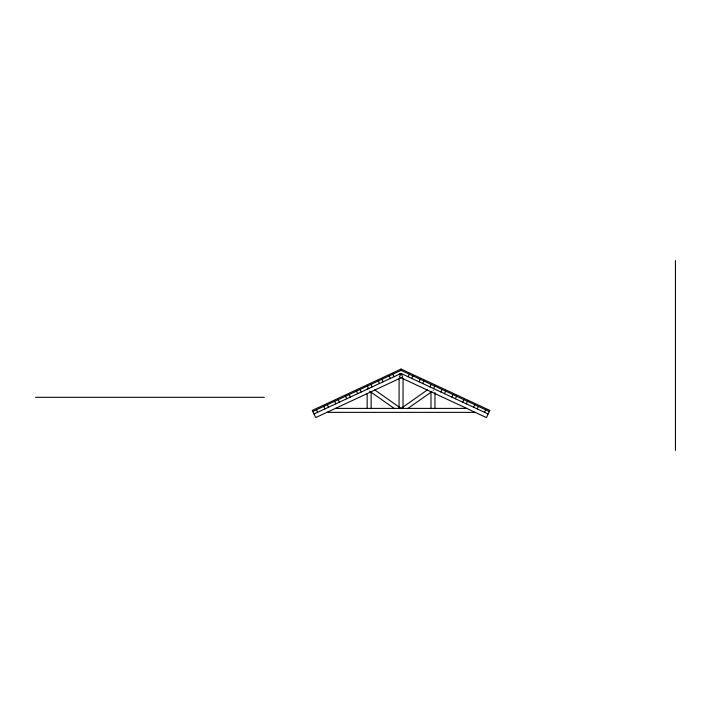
<?xml version="1.0" encoding="UTF-8"?>
<svg xmlns="http://www.w3.org/2000/svg" width="711" height="711" viewBox="0 0 711 711"><rect width="100%" height="100%" fill="white"/><g stroke="black" fill="none" stroke-linecap="round" stroke-linejoin="round"><path stroke-width="0.53" stroke-dasharray="3.56 2.67" d="M432.484 391.192L434.261 389.948"/><path stroke-width="1.07" d="M399.058 408.025L399.102 378.687M403.021 408.025L403.075 378.714M488.119 413.989L401.066 373.435L399.386 377.034L486.44 417.588L489.79 410.389L401.066 369.045L312.333 410.389L315.693 417.588L402.746 377.034L401.066 373.435L314.013 413.989M408.158 376.741L409.323 374.226M411.758 378.412L412.922 375.906M419.063 381.816L420.237 379.31M422.663 383.496L423.836 380.989M429.968 386.9L431.142 384.393M433.568 388.579L434.741 386.073M440.882 391.983L442.046 389.477M444.482 393.663L445.655 391.148M451.787 397.067L452.96 394.561M455.387 398.747L456.56 396.231M462.701 402.15L463.865 399.635M466.3 403.821L467.465 401.315M473.606 407.234L474.779 404.719M477.205 408.905L478.379 406.399M484.52 412.309L485.684 409.803M400.746 408.621L427.435 389.886M407.643 408.629L431.595 391.814M366.983 389.326L369.151 388.313M399.111 374.341L401.066 373.435M312.84 411.482L401.573 370.138L401.066 369.045L400.56 370.138L489.284 411.482M35.55 397.316L264.323 397.316M335.423 408.398L466.7 408.398M326.9 412.362L475.232 412.362M374.697 389.886L401.386 408.621M369.64 391.192L394.489 408.629M392.801 374.226L393.974 376.741M389.201 375.906L390.375 378.412M381.896 379.31L383.069 381.816M378.296 380.989L379.461 383.496M370.982 384.393L372.155 386.9M367.383 386.073L368.556 388.579M360.077 389.477L361.25 391.983M356.478 391.148L357.651 393.663M349.172 394.561L350.336 397.067M345.573 396.231L346.737 398.747M338.258 399.635L339.431 402.15M334.659 401.315L335.832 403.821M327.353 404.719L328.518 407.234M323.754 406.399L324.918 408.905M316.439 409.803L317.613 412.309M675.45 260.608L675.45 450.392M434.963 392.543L434.963 407.963M430.99 391.734L430.99 408.025M371.133 391.734L371.133 408.025M367.16 393.645L367.16 407.963"/></g></svg>
